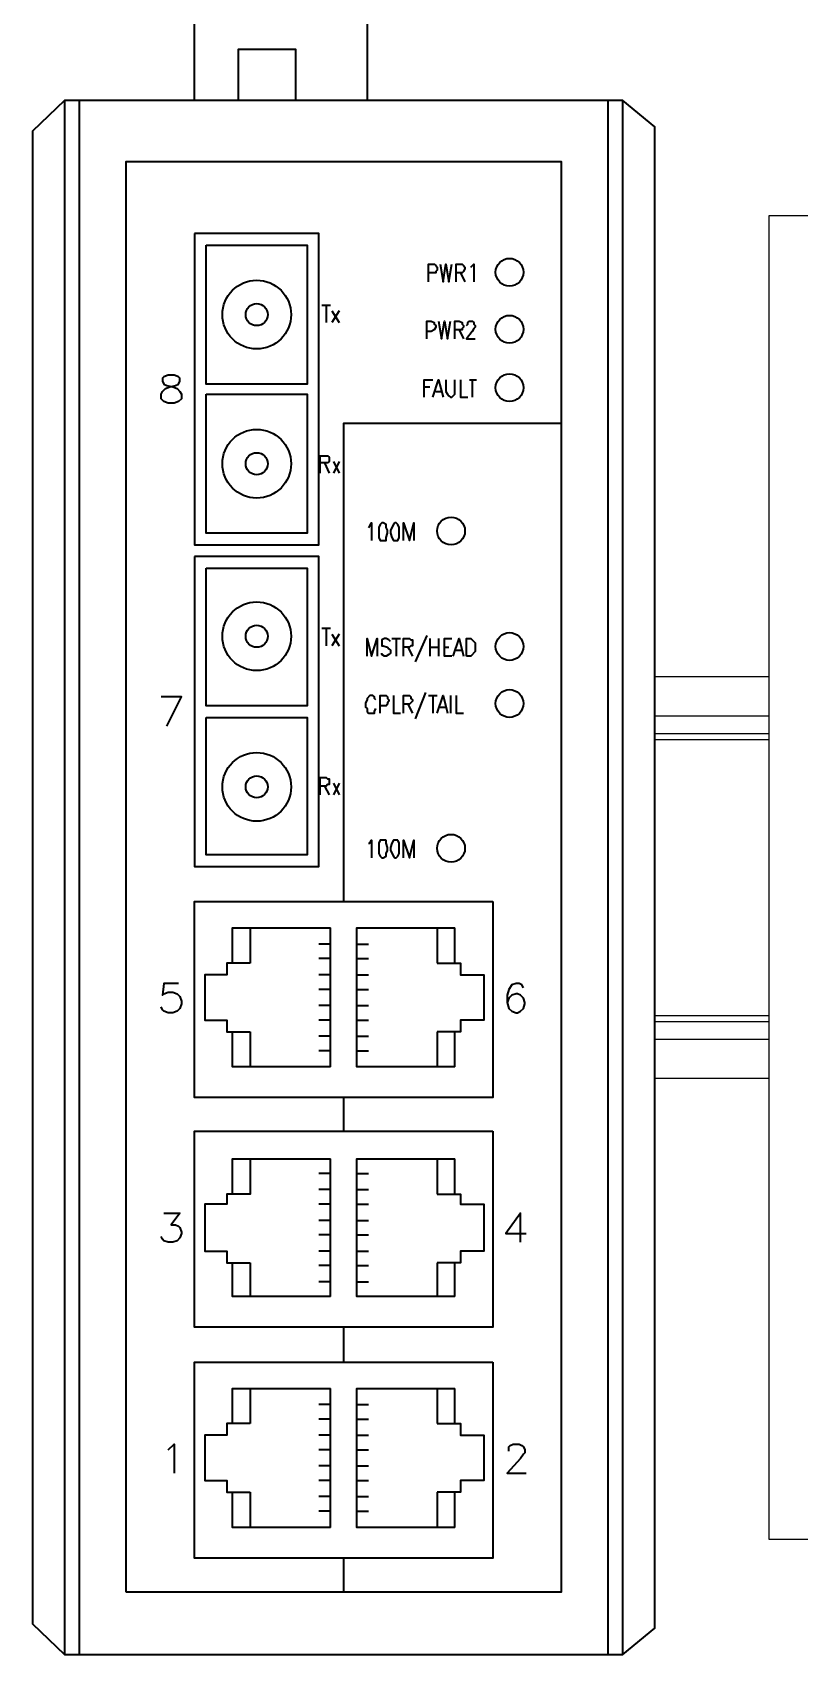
# Model space of a CAD drawing. Header units: feet. Extents: x -159 to 1687, y -48 to 1556.
# Drawn here: x 551.0667 to 551.2855, y 1044.2961 to 1044.7584 of the extents above; entities that cross this region are included whole.
import ezdxf

# ---------------------------------------------------------------- set-up
doc = ezdxf.new("R2010")
doc.units = ezdxf.units.FT
doc.header["$MEASUREMENT"] = 0
for name, color, linetype in [('PDF_0', 7, 'Continuous'), ('PDF_Cajetín', 7, 'Continuous'), ('PDF_Carril', 7, 'Continuous')]:
    doc.layers.add(name, color=color, linetype=linetype)

msp = doc.modelspace()

# ---------------------------------------------------------------- linework, layer by layer
at = {"layer": 'PDF_0', "lineweight": 25}
msp.add_lwpolyline([(551.27672, 1044.70611), (551.27672, 1044.32901), (551.44089, 1044.32901), (551.44089, 1044.70611)], close=True, dxfattribs=at)
at = {"layer": 'PDF_Cajetín', "lineweight": 35}
for points in [[(551.11296, 1044.73903), (551.11296, 1044.76861), (551.13671, 1044.76861), (551.16213, 1044.76528), (551.16213, 1044.73903)], [(551.12546, 1044.73903), (551.12546, 1044.75361), (551.14171, 1044.75361), (551.14171, 1044.73903)], [(551.07587, 1044.73903), (551.06671, 1044.73028), (551.06671, 1044.30484), (551.07587, 1044.29609)], [(551.08004, 1044.73903), (551.08004, 1044.29609)], [(551.23088, 1044.29609), (551.23088, 1044.73903)], [(551.23505, 1044.29609), (551.24422, 1044.30359), (551.24422, 1044.73153), (551.23505, 1044.73903)], [(551.17963, 1044.68736), (551.17963, 1044.69236), (551.1813, 1044.69236), (551.18171, 1044.69194), (551.18213, 1044.69152), (551.18213, 1044.69069), (551.18171, 1044.69027), (551.18171, 1044.68986), (551.17963, 1044.68986)], [(551.18296, 1044.69236), (551.1838, 1044.68736), (551.18463, 1044.69236), (551.18546, 1044.68736), (551.1863, 1044.69236)], [(551.18755, 1044.68736), (551.18755, 1044.69236), (551.18921, 1044.69236), (551.18963, 1044.69194), (551.19005, 1044.69152), (551.19005, 1044.69111), (551.18963, 1044.69027), (551.18921, 1044.68986), (551.18755, 1044.68986)], [(551.1888, 1044.68986), (551.19005, 1044.68736)], [(551.19171, 1044.69152), (551.19255, 1044.69236), (551.19255, 1044.68736)], [(551.14921, 1044.68069), (551.15171, 1044.68069)], [(551.15046, 1044.68069), (551.15046, 1044.67569)], [(551.15213, 1044.67902), (551.15421, 1044.67569)], [(551.15421, 1044.67902), (551.15213, 1044.67569)], [(551.17921, 1044.67111), (551.17921, 1044.67611), (551.18046, 1044.67611), (551.1813, 1044.67569), (551.1813, 1044.67527), (551.18171, 1044.67486), (551.18171, 1044.67444), (551.1813, 1044.67361), (551.18046, 1044.67319), (551.17921, 1044.67319)], [(551.18255, 1044.67611), (551.18338, 1044.67111), (551.18421, 1044.67611), (551.18505, 1044.67111), (551.18588, 1044.67611)], [(551.18713, 1044.67111), (551.18713, 1044.67611), (551.18838, 1044.67611), (551.18921, 1044.67569), (551.18921, 1044.67527), (551.18963, 1044.67486), (551.18963, 1044.67444), (551.18921, 1044.67402), (551.18921, 1044.67361), (551.18713, 1044.67361)], [(551.19046, 1044.67486), (551.19088, 1044.67527), (551.19088, 1044.67569), (551.1913, 1044.67611), (551.19213, 1044.67611), (551.19255, 1044.67569), (551.19255, 1044.67527), (551.19296, 1044.67486), (551.19296, 1044.67444), (551.19255, 1044.67402), (551.19213, 1044.67319), (551.19046, 1044.67111), (551.19296, 1044.67111)], [(551.18838, 1044.67361), (551.18963, 1044.67111)], [(551.17838, 1044.65444), (551.17838, 1044.65944), (551.18088, 1044.65944)], [(551.17838, 1044.65736), (551.18005, 1044.65736)], [(551.18088, 1044.65444), (551.18255, 1044.65944), (551.1838, 1044.65444)], [(551.18463, 1044.65944), (551.18463, 1044.6561), (551.18505, 1044.65527), (551.18546, 1044.65485), (551.18588, 1044.65444), (551.1863, 1044.65444), (551.18713, 1044.65527), (551.18713, 1044.65944)], [(551.1888, 1044.65944), (551.1888, 1044.65444), (551.19088, 1044.65444)], [(551.1913, 1044.65944), (551.19338, 1044.65944)], [(551.19213, 1044.65944), (551.19213, 1044.65444)], [(551.18171, 1044.6561), (551.18338, 1044.6561)], [(551.21755, 1044.64694), (551.15546, 1044.64694), (551.15546, 1044.51068)], [(551.14879, 1044.63277), (551.14879, 1044.63777), (551.15088, 1044.63777), (551.15129, 1044.63735), (551.15129, 1044.6361), (551.15088, 1044.63569), (551.14879, 1044.63569)], [(551.15004, 1044.63569), (551.15129, 1044.63277)], [(551.15254, 1044.6361), (551.15421, 1044.63277)], [(551.15421, 1044.6361), (551.15254, 1044.63277)], [(551.16255, 1044.61735), (551.16296, 1044.61777), (551.16338, 1044.6186), (551.16338, 1044.6136)], [(551.17255, 1044.6136), (551.17255, 1044.6186), (551.17421, 1044.6136), (551.17546, 1044.6186), (551.17546, 1044.6136)], [(551.14921, 1044.5886), (551.15171, 1044.5886)], [(551.15046, 1044.5886), (551.15046, 1044.5836)], [(551.15213, 1044.58694), (551.15421, 1044.5836)], [(551.15421, 1044.58694), (551.15213, 1044.5836)], [(551.16213, 1044.58068), (551.16213, 1044.58569), (551.16338, 1044.58068), (551.16505, 1044.58569), (551.16505, 1044.58068)], [(551.1688, 1044.58485), (551.16838, 1044.58527), (551.16755, 1044.58569), (551.16713, 1044.58569), (551.1663, 1044.58527), (551.1663, 1044.5836), (551.16671, 1044.5836), (551.16796, 1044.58318), (551.16838, 1044.58277), (551.1688, 1044.58235), (551.1688, 1044.58152), (551.16838, 1044.5811), (551.16755, 1044.58068), (551.16713, 1044.58068), (551.1663, 1044.5811), (551.1663, 1044.58152)], [(551.16921, 1044.58569), (551.17171, 1044.58569)], [(551.17046, 1044.58569), (551.17046, 1044.58068)], [(551.17255, 1044.58068), (551.17255, 1044.58569), (551.17421, 1044.58569), (551.17463, 1044.58527), (551.17505, 1044.58527), (551.17505, 1044.5836), (551.17463, 1044.5836), (551.17421, 1044.58318), (551.17255, 1044.58318)], [(551.1738, 1044.58318), (551.17505, 1044.58068)], [(551.17921, 1044.58652), (551.17588, 1044.57902)], [(551.18005, 1044.58569), (551.18005, 1044.58068)], [(551.18005, 1044.58318), (551.18255, 1044.58318)], [(551.18255, 1044.58569), (551.18255, 1044.58068)], [(551.1863, 1044.58068), (551.18421, 1044.58068), (551.18421, 1044.58569), (551.1863, 1044.58569)], [(551.18421, 1044.58318), (551.18546, 1044.58318)], [(551.18671, 1044.58068), (551.18838, 1044.58569), (551.18963, 1044.58068)], [(551.18755, 1044.58235), (551.18921, 1044.58235)], [(551.16463, 1044.56818), (551.16421, 1044.5686), (551.16421, 1044.56902), (551.1638, 1044.56943), (551.16296, 1044.56943), (551.16213, 1044.5686), (551.16213, 1044.56818), (551.16171, 1044.56735), (551.16171, 1044.5661), (551.16213, 1044.56568), (551.16213, 1044.56485), (551.16255, 1044.56443), (551.16421, 1044.56443), (551.16421, 1044.56485), (551.16463, 1044.56568)], [(551.16588, 1044.56443), (551.16588, 1044.56943), (551.16755, 1044.56943), (551.16796, 1044.56902), (551.16796, 1044.5686), (551.16838, 1044.56818), (551.16838, 1044.56777), (551.16796, 1044.56735), (551.16796, 1044.56693), (551.16755, 1044.56652), (551.16588, 1044.56652)], [(551.16963, 1044.56943), (551.16963, 1044.56443), (551.17171, 1044.56443)], [(551.17255, 1044.56443), (551.17255, 1044.56943), (551.17421, 1044.56943), (551.17463, 1044.56902), (551.17463, 1044.5686), (551.17505, 1044.56818), (551.17505, 1044.56777), (551.17421, 1044.56693), (551.17255, 1044.56693)], [(551.1788, 1044.57027), (551.17588, 1044.56277)], [(551.17963, 1044.56943), (551.18213, 1044.56943)], [(551.18088, 1044.56943), (551.18088, 1044.56443)], [(551.18213, 1044.56443), (551.1838, 1044.56943), (551.18505, 1044.56443)], [(551.18588, 1044.56943), (551.18588, 1044.56443)], [(551.18755, 1044.56943), (551.18755, 1044.56443), (551.18963, 1044.56443)], [(551.10504, 1044.56068), (551.10921, 1044.56902), (551.10338, 1044.56902)], [(551.1738, 1044.56693), (551.17505, 1044.56443)], [(551.18296, 1044.5661), (551.18463, 1044.5661)], [(551.14879, 1044.5411), (551.14879, 1044.5461), (551.15046, 1044.5461), (551.15088, 1044.54568), (551.15129, 1044.54568), (551.15129, 1044.54402), (551.15088, 1044.54402), (551.15046, 1044.5436), (551.14879, 1044.5436)], [(551.15004, 1044.5436), (551.15129, 1044.5411)], [(551.15254, 1044.54443), (551.15421, 1044.5411)], [(551.15421, 1044.54443), (551.15254, 1044.5411)], [(551.16255, 1044.52735), (551.16296, 1044.52735), (551.16338, 1044.52818), (551.16338, 1044.52318)], [(551.16755, 1044.52818), (551.16588, 1044.52818), (551.16546, 1044.52735), (551.16546, 1044.52443), (551.16588, 1044.5236), (551.1663, 1044.52318), (551.16671, 1044.52318), (551.16755, 1044.5236), (551.16755, 1044.52443), (551.16796, 1044.52527), (551.16796, 1044.5261), (551.16755, 1044.52735), (551.16755, 1044.52818)], [(551.17088, 1044.52818), (551.16963, 1044.52818), (551.16921, 1044.52735), (551.1688, 1044.5261), (551.1688, 1044.52527), (551.16963, 1044.5236), (551.17005, 1044.52318), (551.17046, 1044.52318), (551.17088, 1044.5236), (551.1713, 1044.52443), (551.1713, 1044.52735), (551.17088, 1044.52818)], [(551.17255, 1044.52318), (551.17255, 1044.52818), (551.17421, 1044.52318), (551.17546, 1044.52818), (551.17546, 1044.52318)], [(551.12379, 1044.49318), (551.12379, 1044.50318), (551.15171, 1044.50318)], [(551.12879, 1044.50318), (551.12879, 1044.49318)], [(551.15171, 1044.4636), (551.15171, 1044.50318)], [(551.18713, 1044.4636), (551.15921, 1044.4636), (551.15921, 1044.50318), (551.18713, 1044.50318)], [(551.18213, 1044.50318), (551.18213, 1044.49318)], [(551.18713, 1044.49318), (551.18713, 1044.50318)], [(551.15171, 1044.4986), (551.14838, 1044.4986)], [(551.15921, 1044.4986), (551.16255, 1044.4986)], [(551.12879, 1044.49318), (551.12213, 1044.49318), (551.12213, 1044.48985), (551.11588, 1044.48985), (551.11588, 1044.47693), (551.12213, 1044.47693), (551.12213, 1044.4736), (551.12879, 1044.4736)], [(551.15171, 1044.49443), (551.14838, 1044.49443)], [(551.15921, 1044.49443), (551.16255, 1044.49443)], [(551.18213, 1044.49318), (551.1888, 1044.49318), (551.1888, 1044.48985), (551.19546, 1044.48985), (551.19546, 1044.47693), (551.1888, 1044.47693), (551.1888, 1044.4736), (551.18213, 1044.4736)], [(551.10838, 1044.48735), (551.10421, 1044.48735), (551.10379, 1044.48401), (551.10421, 1044.48443), (551.10546, 1044.48485), (551.10671, 1044.48485), (551.10796, 1044.48443), (551.10879, 1044.4836), (551.10921, 1044.48235), (551.10921, 1044.48151), (551.10879, 1044.48026), (551.10796, 1044.47943), (551.10671, 1044.47901), (551.10546, 1044.47901), (551.10421, 1044.47943), (551.10379, 1044.47985), (551.10338, 1044.48068)], [(551.15171, 1044.48985), (551.14838, 1044.48985)], [(551.15921, 1044.48985), (551.16255, 1044.48985)], [(551.20671, 1044.4861), (551.2063, 1044.48693), (551.20546, 1044.48735), (551.20463, 1044.48735), (551.20338, 1044.48693), (551.20255, 1044.48568), (551.20213, 1044.48401), (551.20213, 1044.48193), (551.20255, 1044.48026), (551.20338, 1044.47943), (551.20463, 1044.47901), (551.20505, 1044.47901), (551.20588, 1044.47943), (551.20671, 1044.48026), (551.20713, 1044.48151), (551.20713, 1044.48193), (551.20671, 1044.48318), (551.20588, 1044.48401), (551.20505, 1044.48443), (551.20463, 1044.48443), (551.20338, 1044.48401), (551.20255, 1044.48318), (551.20213, 1044.48193)], [(551.15171, 1044.48568), (551.14838, 1044.48568)], [(551.15921, 1044.48568), (551.16255, 1044.48568)], [(551.15171, 1044.4811), (551.14838, 1044.4811)], [(551.15171, 1044.47693), (551.14838, 1044.47693)], [(551.15921, 1044.4811), (551.16255, 1044.4811)], [(551.15921, 1044.47693), (551.16255, 1044.47693)], [(551.15171, 1044.4636), (551.12379, 1044.4636), (551.12379, 1044.4736)], [(551.12879, 1044.4736), (551.12879, 1044.4636)], [(551.15171, 1044.47235), (551.14838, 1044.47235)], [(551.15921, 1044.47235), (551.16255, 1044.47235)], [(551.18213, 1044.4736), (551.18213, 1044.4636)], [(551.18713, 1044.4636), (551.18713, 1044.4736)], [(551.15171, 1044.46818), (551.14838, 1044.46818)], [(551.15921, 1044.46818), (551.16255, 1044.46818)], [(551.15546, 1044.45485), (551.15546, 1044.44526)], [(551.12879, 1044.43734), (551.12879, 1044.42734), (551.12213, 1044.42734), (551.12213, 1044.42443), (551.11588, 1044.42443), (551.11588, 1044.41109), (551.12213, 1044.41109), (551.12213, 1044.40776), (551.12879, 1044.40776)], [(551.12379, 1044.42734), (551.12379, 1044.43734), (551.15171, 1044.43734)], [(551.15171, 1044.39818), (551.15171, 1044.43734)], [(551.18713, 1044.39818), (551.15921, 1044.39818), (551.15921, 1044.43734), (551.18713, 1044.43734)], [(551.18213, 1044.43734), (551.18213, 1044.42734)], [(551.18713, 1044.42734), (551.18713, 1044.43734)], [(551.15171, 1044.43318), (551.14838, 1044.43318)], [(551.15921, 1044.43318), (551.16255, 1044.43318)], [(551.15171, 1044.42859), (551.14838, 1044.42859)], [(551.15921, 1044.42859), (551.16255, 1044.42859)], [(551.18213, 1044.42734), (551.1888, 1044.42734), (551.1888, 1044.42443), (551.19546, 1044.42443), (551.19546, 1044.41109), (551.1888, 1044.41109), (551.1888, 1044.40776), (551.18213, 1044.40776)], [(551.10421, 1044.42193), (551.10879, 1044.42193), (551.10629, 1044.41859), (551.10754, 1044.41859), (551.10838, 1044.41818), (551.10879, 1044.41776), (551.10921, 1044.41651), (551.10921, 1044.41609), (551.10879, 1044.41484), (551.10796, 1044.41401), (551.10671, 1044.41359), (551.10546, 1044.41359), (551.10421, 1044.41401), (551.10379, 1044.41443), (551.10338, 1044.41526)], [(551.15171, 1044.42443), (551.14838, 1044.42443)], [(551.15921, 1044.42443), (551.16255, 1044.42443)], [(551.20588, 1044.41359), (551.20588, 1044.42193), (551.20171, 1044.41609), (551.20755, 1044.41609)], [(551.15171, 1044.41984), (551.14838, 1044.41984)], [(551.15921, 1044.41984), (551.16255, 1044.41984)], [(551.15171, 1044.41568), (551.14838, 1044.41568)], [(551.15921, 1044.41568), (551.16255, 1044.41568)], [(551.15171, 1044.39818), (551.12379, 1044.39818), (551.12379, 1044.40776)], [(551.12879, 1044.40776), (551.12879, 1044.39818)], [(551.15171, 1044.41109), (551.14838, 1044.41109)], [(551.15921, 1044.41109), (551.16255, 1044.41109)], [(551.18213, 1044.40776), (551.18213, 1044.39818)], [(551.18713, 1044.39818), (551.18713, 1044.40776)], [(551.15171, 1044.40693), (551.14838, 1044.40693)], [(551.15921, 1044.40693), (551.16255, 1044.40693)], [(551.15171, 1044.40234), (551.14838, 1044.40234)], [(551.15921, 1044.40234), (551.16255, 1044.40234)], [(551.15546, 1044.38943), (551.15546, 1044.37943)], [(551.12379, 1044.36192), (551.12379, 1044.37193), (551.15171, 1044.37193)], [(551.12879, 1044.37193), (551.12879, 1044.36192)], [(551.15171, 1044.33234), (551.15171, 1044.37193)], [(551.18713, 1044.33234), (551.15921, 1044.33234), (551.15921, 1044.37193), (551.18713, 1044.37193)], [(551.18213, 1044.37193), (551.18213, 1044.36192)], [(551.18713, 1044.36192), (551.18713, 1044.37193)], [(551.15171, 1044.36734), (551.14838, 1044.36734)], [(551.15921, 1044.36734), (551.16255, 1044.36734)], [(551.12879, 1044.36192), (551.12213, 1044.36192), (551.12213, 1044.35859), (551.11588, 1044.35859), (551.11588, 1044.34567), (551.12213, 1044.34567), (551.12213, 1044.34234), (551.12879, 1044.34234)], [(551.15171, 1044.36317), (551.14838, 1044.36317)], [(551.15921, 1044.36317), (551.16255, 1044.36317)], [(551.18213, 1044.36192), (551.1888, 1044.36192), (551.1888, 1044.35859), (551.19546, 1044.35859), (551.19546, 1044.34567), (551.1888, 1044.34567), (551.1888, 1044.34234), (551.18213, 1044.34234)], [(551.15171, 1044.35859), (551.14838, 1044.35859)], [(551.15921, 1044.35859), (551.16255, 1044.35859)], [(551.10546, 1044.35442), (551.10713, 1044.35609), (551.10713, 1044.34776)], [(551.15171, 1044.35442), (551.14838, 1044.35442)], [(551.15921, 1044.35442), (551.16255, 1044.35442)], [(551.20255, 1044.35401), (551.20255, 1044.35526), (551.20296, 1044.35567), (551.2038, 1044.35609), (551.20546, 1044.35609), (551.2063, 1044.35567), (551.20671, 1044.35526), (551.20713, 1044.35442), (551.20713, 1044.35359), (551.20671, 1044.35317), (551.20588, 1044.35192), (551.20213, 1044.34776), (551.20755, 1044.34776)], [(551.15171, 1044.34984), (551.14838, 1044.34984)], [(551.15921, 1044.34984), (551.16255, 1044.34984)], [(551.15171, 1044.34567), (551.14838, 1044.34567)], [(551.15921, 1044.34567), (551.16255, 1044.34567)], [(551.15171, 1044.33234), (551.12379, 1044.33234), (551.12379, 1044.34234)], [(551.12879, 1044.34234), (551.12879, 1044.33234)], [(551.15171, 1044.34109), (551.14838, 1044.34109)], [(551.15921, 1044.34109), (551.16255, 1044.34109)], [(551.18213, 1044.34234), (551.18213, 1044.33234)], [(551.18713, 1044.33234), (551.18713, 1044.34234)], [(551.15171, 1044.33692), (551.14838, 1044.33692)], [(551.15921, 1044.33692), (551.16255, 1044.33692)], [(551.15546, 1044.32359), (551.15546, 1044.31401)]]:
    msp.add_lwpolyline(points, dxfattribs=at)
for points in [[(551.07587, 1044.29609), (551.23505, 1044.29609), (551.23505, 1044.73903), (551.07587, 1044.73903)], [(551.09338, 1044.31401), (551.21755, 1044.31401), (551.21755, 1044.72152), (551.09338, 1044.72152)], [(551.11296, 1044.70111), (551.11296, 1044.61235), (551.14838, 1044.61235), (551.14838, 1044.70111)], [(551.11629, 1044.69777), (551.14504, 1044.69777), (551.14504, 1044.65819), (551.11629, 1044.65819)], [(551.10546, 1044.66069), (551.10421, 1044.66027), (551.10379, 1044.65986), (551.10379, 1044.65902), (551.10421, 1044.65819), (551.10504, 1044.65777), (551.10671, 1044.65736), (551.10796, 1044.65694), (551.10879, 1044.6561), (551.10921, 1044.65527), (551.10921, 1044.65402), (551.10838, 1044.65319), (551.10713, 1044.65277), (551.10546, 1044.65277), (551.10421, 1044.65319), (551.10379, 1044.6536), (551.10338, 1044.65402), (551.10338, 1044.65527), (551.10379, 1044.6561), (551.10463, 1044.65694), (551.10588, 1044.65736), (551.10754, 1044.65777), (551.10838, 1044.65819), (551.10879, 1044.65902), (551.10879, 1044.65986), (551.10838, 1044.66027), (551.10713, 1044.66069)], [(551.11629, 1044.65527), (551.14504, 1044.65527), (551.14504, 1044.61569), (551.11629, 1044.61569)], [(551.1663, 1044.6186), (551.16588, 1044.61819), (551.16546, 1044.61735), (551.16546, 1044.61444), (551.16588, 1044.6136), (551.16755, 1044.6136), (551.16755, 1044.61444), (551.16796, 1044.61569), (551.16796, 1044.61652), (551.16755, 1044.61735), (551.16755, 1044.61819), (551.16671, 1044.6186)], [(551.17005, 1044.6186), (551.16963, 1044.61819), (551.1688, 1044.61652), (551.1688, 1044.61569), (551.16921, 1044.61444), (551.16963, 1044.6136), (551.17088, 1044.6136), (551.1713, 1044.61444), (551.1713, 1044.61735), (551.17088, 1044.61819), (551.17046, 1044.6186)], [(551.11296, 1044.60902), (551.11296, 1044.52068), (551.14838, 1044.52068), (551.14838, 1044.60902)], [(551.11629, 1044.60569), (551.14504, 1044.60569), (551.14504, 1044.56652), (551.11629, 1044.56652)], [(551.19046, 1044.58068), (551.19046, 1044.58569), (551.19171, 1044.58569), (551.19213, 1044.58527), (551.19255, 1044.58485), (551.19296, 1044.58443), (551.19296, 1044.58193), (551.19171, 1044.58068)], [(551.11629, 1044.56318), (551.14504, 1044.56318), (551.14504, 1044.52402), (551.11629, 1044.52402)], [(551.19796, 1044.51068), (551.19796, 1044.45485), (551.11296, 1044.45485), (551.11296, 1044.51068)], [(551.19796, 1044.44526), (551.19796, 1044.38943), (551.11296, 1044.38943), (551.11296, 1044.44526)], [(551.19796, 1044.37943), (551.19796, 1044.32359), (551.11296, 1044.32359), (551.11296, 1044.37943)]]:
    msp.add_lwpolyline(points, close=True, dxfattribs=at)
for centre, radius in [((551.20276, 1044.69006), 0.00396), ((551.13067, 1044.67798), 0.00979), ((551.13067, 1044.67798), 0.00313), ((551.20276, 1044.67381), 0.00396), ((551.20276, 1044.65715), 0.00396), ((551.13067, 1044.63548), 0.00979), ((551.13067, 1044.63548), 0.00313), ((551.18609, 1044.61631), 0.00396), ((551.13067, 1044.58631), 0.00979), ((551.13067, 1044.58631), 0.00313), ((551.20276, 1044.58339), 0.00396), ((551.20276, 1044.56714), 0.00396), ((551.13067, 1044.54339), 0.00979), ((551.13067, 1044.54339), 0.00313), ((551.18609, 1044.52589), 0.00396)]:
    msp.add_circle(centre, radius, dxfattribs=at)
at = {"layer": 'PDF_Carril', "lineweight": 25}
msp.add_lwpolyline([(551.24422, 1044.57485), (551.27672, 1044.57485), (551.27672, 1044.46026), (551.24422, 1044.46026)], close=True, dxfattribs=at)
at = {"layer": 'PDF_Carril', "color": 9, "lineweight": 25, "true_color": 0xc6c7ca}
for points in [[(551.24422, 1044.5636), (551.27672, 1044.5636)], [(551.24422, 1044.55693), (551.27672, 1044.55693)], [(551.24422, 1044.47818), (551.27672, 1044.47818)], [(551.24422, 1044.47151), (551.27672, 1044.47151)]]:
    msp.add_lwpolyline(points, dxfattribs=at)
at = {"layer": 'PDF_Carril', "lineweight": 25}
for points in [[(551.24422, 1044.5586), (551.27672, 1044.5586)], [(551.24422, 1044.47651), (551.27672, 1044.47651)]]:
    msp.add_lwpolyline(points, dxfattribs=at)

doc.saveas('drawing.dxf')
